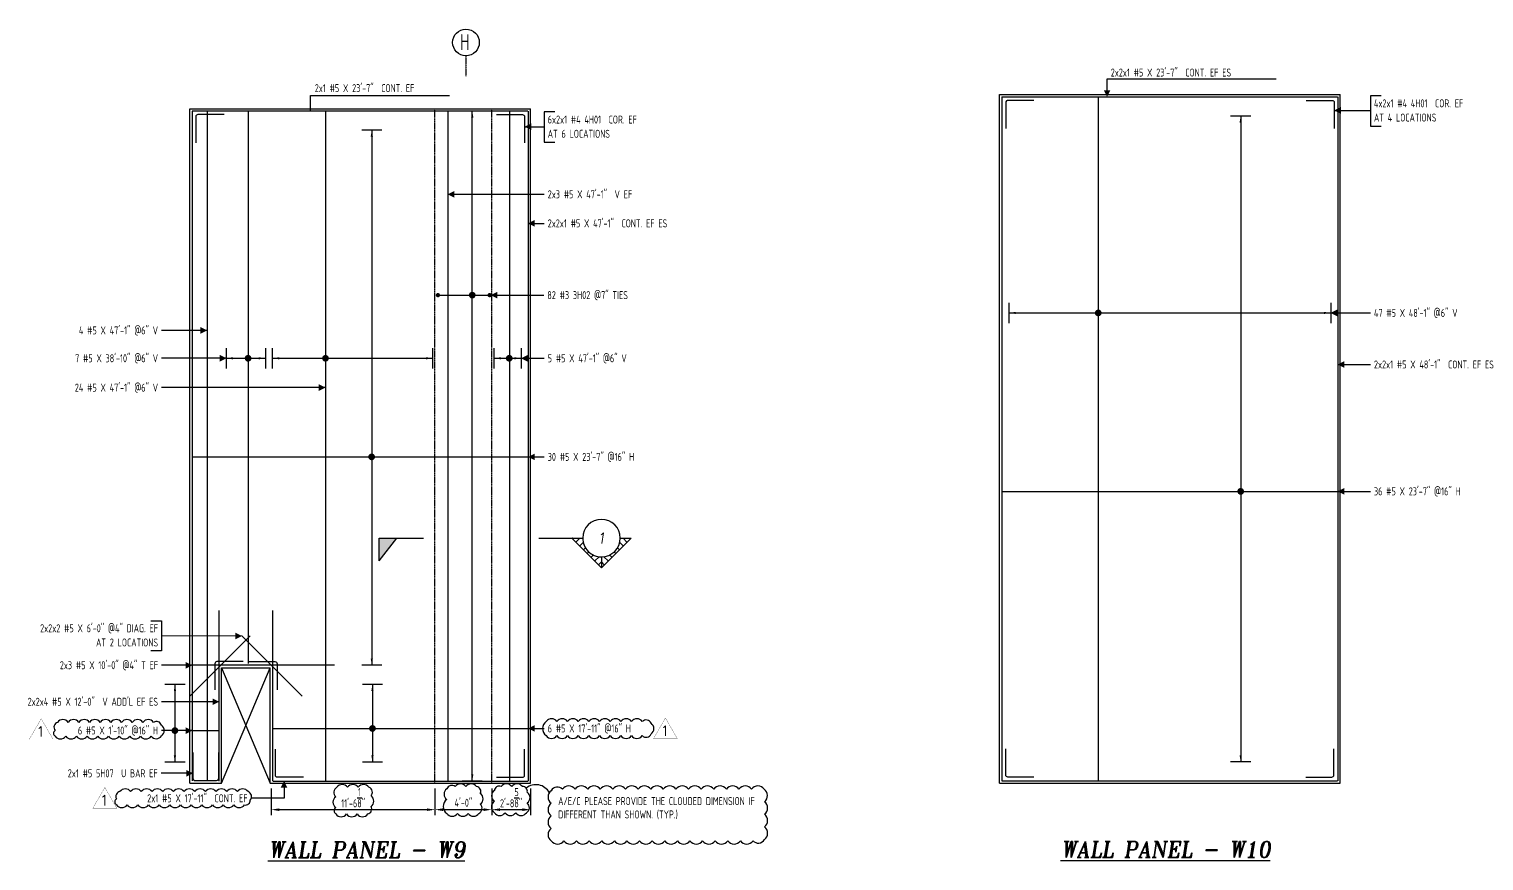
# Model space of a CAD drawing. Header units: inches. Extents: x -3675 to 25720, y -2273 to 5046.
# Drawn here: x 15750 to 16977, y 684 to 1386 of the extents above; entities that cross this region are included whole.
import ezdxf
from ezdxf.enums import TextEntityAlignment as Align

# ---------------------------------------------------------------- set-up
doc = ezdxf.new("R2010")
doc.units = ezdxf.units.IN
doc.header["$LTSCALE"] = 0.025
doc.header["$MEASUREMENT"] = 0
doc.linetypes.add('HIDDEN', pattern=[6, 3, -3])
doc.linetypes.add('PHANTOM', pattern=[2.5, 1.25, -0.25, 0.25, -0.25, 0.25, -0.25])
doc.layers.get('0').update_dxf_attribs({"linetype": 'CONTINUOUS'})
doc.layers.get('Defpoints').update_dxf_attribs({"linetype": 'CONTINUOUS'})
for name, color, linetype in [('0-25', 7, 'CONTINUOUS'), ('0-25TEXT', 7, 'CONTINUOUS'), ('0-35', 3, 'CONTINUOUS'), ('0-35TEXT', 3, 'CONTINUOUS'), ('0-50', 10, 'CONTINUOUS'), ('3', 3, 'CONTINUOUS'), ('BAR-LBL', 2, 'CONTINUOUS'), ('DETAIL', 83, 'CONTINUOUS'), ('GRID', 8, 'PHANTOM'), ('hidden', 7, 'HIDDEN'), ('RANGELAY', 7, 'CONTINUOUS'), ('REBARS', 4, 'CONTINUOUS'), ('REV_1', 150, 'CONTINUOUS')]:
    doc.layers.add(name, color=color, linetype=linetype)
doc.styles.add('AR', font='ARCHQUIK.shx', dxfattribs={"width": 0.8})
doc.styles.add('ROMANT', font='romant')
doc.dimstyles.new('CADS_DIM_48', dxfattribs={"dimscale": 48, "dimtxt": 0.09375, "dimasz": 0.09375, "dimexe": 0.0625, "dimexo": 0.0625, "dimgap": 0.09375, "dimtad": 0, "dimtih": 1, "dimtoh": 1, "dimzin": 1, "dimdsep": 46, "dimlunit": 4, "dimtxsty": 'AR', "dimblk": 'CLOSED', "dimcen": 0.1875, "dimadec": 0, "dimazin": 0, "dimtfac": 1, "dimtofl": 0, "dimtmove": 0, "dimatfit": 1, "dimldrblk": 'DOTBLANK', "dimfxl": 1, "dimtzin": 0, "dimarcsym": 0})

# ---------------------------------------------------------------- blocks, each defined once
blk = doc.blocks.new('leadrblk')
blk.add_lwpolyline([(0, 0, 0, 1, 0), (1, 0, 1, 1, 0)], format="xyseb")
blk = doc.blocks.new('*U562', base_point=(16573.2, 1325.8))
at = {"layer": 'REBARS', "color": 0}
blk.add_lwpolyline([(16597.2, 1325.6), (16575.2, 1325.6, 0.414214), (16573.5, 1323.8), (16573.5, 1301.8)], format="xyb", dxfattribs=at)
blk = doc.blocks.new('*U563', base_point=(16850.7, 1325.8))
at = {"layer": 'REBARS', "color": 0}
blk.add_lwpolyline([(16826.7, 1325.6), (16848.7, 1325.6, -0.414214), (16850.5, 1323.8), (16850.5, 1301.8)], format="xyb", dxfattribs=at)
blk = doc.blocks.new('*U564', base_point=(16573.2, 754.6))
at = {"layer": 'REBARS', "color": 0}
blk.add_lwpolyline([(16597.2, 754.8), (16575.2, 754.8, -0.414213), (16573.5, 756.6), (16573.5, 778.6)], format="xyb", dxfattribs=at)
blk = doc.blocks.new('*U565', base_point=(16850.5, 754.6))
at = {"layer": 'REBARS', "color": 0}
blk.add_lwpolyline([(16826.5, 754.8), (16848.5, 754.8, 0.414213), (16850.2, 756.6), (16850.2, 778.6)], format="xyb", dxfattribs=at)
blk = doc.blocks.new('rendmark')
at = {"color": 4}
blk.add_line((0, -3), (0, 3), dxfattribs=at)
blk = doc.blocks.new('rarrow')
at = {"color": 7}
blk.add_solid([(2, -0.33), (2, 0.33), (0, 0)], dxfattribs=at)
blk = doc.blocks.new('*U111', base_point=(10480.7, 1330.7))
at = {"layer": 'RANGELAY'}
blk.add_line((10480.7, 1330.7), (10480.7, 785.7), dxfattribs=at)
at = {"layer": 'RANGELAY', "xscale": 2.834645669291339, "yscale": 2.834645669291339, "zscale": 2.834645669291339}
for name, p, rotation in [('rendmark', (10480.7, 1330.7), 269.9999999999999), ('rarrow', (10480.7, 1330.7), 269.9999999999999), ('rendmark', (10480.7, 785.7), 89.999996929531), ('rarrow', (10480.7, 785.7), 89.999996929531)]:
    blk.add_blockref(name, p, dxfattribs=dict(at, rotation=rotation))
blk = doc.blocks.new('VPM734370')
at = {"const_width": 1}
blk.add_lwpolyline([(-0.5, 0, 1), (0.5, 0, 1)], format="xyb", close=True, dxfattribs=at)
blk = doc.blocks.new('*U670', base_point=(16570.2, 995.5))
at = {"layer": 'REBARS', "color": 0}
blk.add_lwpolyline([(16570.2, 995.8), (16853.2, 995.8)], dxfattribs=at)
blk = doc.blocks.new('*U112', base_point=(10285.3, 1164.4))
at = {"layer": 'RANGELAY'}
blk.add_line((10285.3, 1164.4), (10556.6, 1164.4), dxfattribs=at)
at = {"layer": 'RANGELAY', "xscale": 2.834645669291339, "yscale": 2.834645669291339, "zscale": 2.834645669291339}
for name, p, rotation in [('rendmark', (10285.3, 1164.4), 1.123874301598573e-06), ('rendmark', (10556.6, 1164.4), 179.9999980534053), ('rarrow', (10285.3, 1164.4), 1.123874301598573e-06), ('rarrow', (10556.6, 1164.4), 179.9999980534053)]:
    blk.add_blockref(name, p, dxfattribs=dict(at, rotation=rotation))
blk = doc.blocks.new('VPM7343B0')
at = {"const_width": 1}
blk.add_lwpolyline([(-0.5, 0, 1), (0.5, 0, 1)], format="xyb", close=True, dxfattribs=at)
blk = doc.blocks.new('*U206', base_point=(16651.1, 1328.6))
at = {"layer": 'REBARS', "color": 0}
blk.add_lwpolyline([(16651.4, 1328.6), (16651.4, 751.6)], dxfattribs=at)
blk = doc.blocks.new('*U204', base_point=(16570.5, 1328.6))
at = {"layer": 'REBARS', "color": 0}
blk.add_lwpolyline([(16570.2, 1328.6), (16570.2, 751.6)], dxfattribs=at)
blk = doc.blocks.new('*U205', base_point=(16853.2, 1328.6))
at = {"layer": 'REBARS', "color": 0}
blk.add_lwpolyline([(16853.5, 1328.6), (16853.5, 751.6)], dxfattribs=at)
blk = doc.blocks.new('*U668', base_point=(16570.2, 751.9))
at = {"layer": 'REBARS', "color": 0}
blk.add_lwpolyline([(16570.2, 751.6), (16853.2, 751.6)], dxfattribs=at)
blk = doc.blocks.new('*U669', base_point=(16570.2, 1328.3))
at = {"layer": 'REBARS', "color": 0}
blk.add_lwpolyline([(16570.2, 1328.6), (16853.2, 1328.6)], dxfattribs=at)
blk = doc.blocks.new('*U331', base_point=(15872.6, 833.1))
at = {"layer": 'RANGELAY'}
blk.add_line((15872.6, 833.1), (15872.6, 767.4), dxfattribs=at)
at = {"layer": 'RANGELAY', "xscale": 2.834645669291339, "yscale": 2.834645669291339}
for name, p, rotation in [('rendmark', (15872.6, 833.1), 269.9999999999999), ('rarrow', (15872.6, 833.1), 269.9999999999999), ('rendmark', (15872.6, 767.4), 89.999996929531), ('rarrow', (15872.6, 767.4), 89.999996929531)]:
    blk.add_blockref(name, p, dxfattribs=dict(at, rotation=rotation))
blk = doc.blocks.new('VPM79A1D1')
at = {"const_width": 1}
blk.add_lwpolyline([(-0.5, 0, 1), (0.5, 0, 1)], format="xyb", close=True, dxfattribs=at)
blk = doc.blocks.new('*U459', base_point=(15887.9, 793.7))
at = {"layer": 'REBARS', "color": 0}
blk.add_lwpolyline([(15887.9, 794), (15909.9, 794)], dxfattribs=at)
blk = doc.blocks.new('*U327', base_point=(16039.3, 833.1))
at = {"layer": 'RANGELAY'}
blk.add_line((16039.3, 833.1), (16039.3, 767.4), dxfattribs=at)
at = {"layer": 'RANGELAY', "xscale": 2.834645669291339, "yscale": 2.834645669291339}
for name, p, rotation in [('rendmark', (16039.3, 833.1), 269.9999999999999), ('rarrow', (16039.3, 833.1), 269.9999999999999), ('rendmark', (16039.3, 767.4), 89.999996929531), ('rarrow', (16039.3, 767.4), 89.999996929531)]:
    blk.add_blockref(name, p, dxfattribs=dict(at, rotation=rotation))
blk = doc.blocks.new('VPM79A222')
at = {"const_width": 1}
blk.add_lwpolyline([(-0.5, 0, 1), (0.5, 0, 1)], format="xyb", close=True, dxfattribs=at)
blk = doc.blocks.new('*U458', base_point=(15955.5, 795.5))
at = {"layer": 'REBARS', "color": 0}
blk.add_lwpolyline([(15955.5, 795.8), (16170.5, 795.8)], dxfattribs=at)
blk = doc.blocks.new('*U696', base_point=(15887.6, 1024.6))
at = {"layer": 'REBARS', "color": 0}
blk.add_lwpolyline([(15887.6, 1024.9), (16170.6, 1024.9)], dxfattribs=at)
blk = doc.blocks.new('*U797', base_point=(15916.1, 1108.1))
at = {"layer": 'RANGELAY'}
blk.add_line((15916.1, 1108.1), (15949.1, 1108.1), dxfattribs=at)
at = {"layer": 'RANGELAY', "xscale": 2.834645669291339, "yscale": 2.834645669291339}
for name, p, rotation in [('rendmark', (15916.1, 1108.1), 1.973871560401952e-12), ('rarrow', (15916.1, 1108.1), 1.973871560401952e-12), ('rarrow', (15949.1, 1108.1), 179.999996929533), ('rendmark', (15949.1, 1108.1), 179.999996929533)]:
    blk.add_blockref(name, p, dxfattribs=dict(at, rotation=rotation))
blk = doc.blocks.new('VPM79A2C')
at = {"const_width": 1}
blk.add_lwpolyline([(-0.5, 0, 1), (0.5, 0, 1)], format="xyb", close=True, dxfattribs=at)
blk = doc.blocks.new('*U151', base_point=(16141.9, 1108.1))
at = {"layer": 'RANGELAY'}
blk.add_line((16141.9, 1108.1), (16164.6, 1108.1), dxfattribs=at)
at = {"layer": 'RANGELAY', "xscale": 2.834645669291339, "yscale": 2.834645669291339}
for name, p, rotation in [('rendmark', (16141.9, 1108.1), 2.303214316564304e-12), ('rarrow', (16141.9, 1108.1), 2.303214316564304e-12), ('rarrow', (16164.6, 1108.1), 179.9999969295333), ('rendmark', (16164.6, 1108.1), 179.9999969295333)]:
    blk.add_blockref(name, p, dxfattribs=dict(at, rotation=rotation))
blk = doc.blocks.new('VPM79A2E1')
at = {"const_width": 1}
blk.add_lwpolyline([(-0.5, 0, 1), (0.5, 0, 1)], format="xyb", close=True, dxfattribs=at)
blk = doc.blocks.new('*U207', base_point=(16094.2, 1161.3))
at = {"layer": 'REBARS', "color": 0, "const_width": 1.8}
for points in [[(16094.4, 1162.2, 1), (16094.4, 1160.4, 1), (16094.4, 1162.2)], [(16138, 1160.4, 1), (16138, 1162.2, 1), (16138, 1160.4)]]:
    blk.add_lwpolyline(points, format="xyb", dxfattribs=at)
at = {"layer": 'REBARS', "color": 0}
blk.add_lwpolyline([(16094.4, 1161.3), (16138, 1161.3)], dxfattribs=at)
blk = doc.blocks.new('*U799', base_point=(15955.1, 1108.1))
at = {"layer": 'RANGELAY'}
blk.add_line((15955.1, 1108.1), (16090, 1108.1), dxfattribs=at)
at = {"layer": 'RANGELAY', "xscale": 2.834645669291339, "yscale": 2.834645669291339}
for name, p, rotation in [('rendmark', (15955.1, 1108.1), 2.027446717782451e-12), ('rarrow', (15955.1, 1108.1), 2.027446717782451e-12), ('rarrow', (16090, 1108.1), 179.9999969295331), ('rendmark', (16090, 1108.1), 179.9999969295331)]:
    blk.add_blockref(name, p, dxfattribs=dict(at, rotation=rotation))
blk = doc.blocks.new('VPM79A320')
at = {"const_width": 1}
blk.add_lwpolyline([(-0.5, 0, 1), (0.5, 0, 1)], format="xyb", close=True, dxfattribs=at)
blk = doc.blocks.new('*U620', base_point=(16167.8, 754.3))
at = {"layer": 'REBARS', "color": 0}
blk.add_lwpolyline([(16143.8, 754.6), (16165.8, 754.6, 0.414213), (16167.6, 756.3), (16167.6, 778.3)], format="xyb", dxfattribs=at)
blk = doc.blocks.new('*U451', base_point=(15979.7, 822.8))
at = {"layer": 'REBARS', "color": 0}
blk.add_lwpolyline([(15979.9, 823), (15929, 873.9)], dxfattribs=at)
blk = doc.blocks.new('*U456', base_point=(16007.3, 849.4))
at = {"layer": 'REBARS', "color": 0}
blk.add_lwpolyline([(16007.3, 849.1), (15887.3, 849.1)], dxfattribs=at)
blk = doc.blocks.new('*U452', base_point=(15910.4, 751.4))
at = {"layer": 'REBARS', "color": 0}
blk.add_lwpolyline([(15910.1, 751.4), (15910.1, 895.4)], dxfattribs=at)
blk = doc.blocks.new('*U453', base_point=(15954.7, 751.4))
at = {"layer": 'REBARS', "color": 0}
blk.add_lwpolyline([(15955.1, 751.4), (15955.1, 895.4)], dxfattribs=at)
blk = doc.blocks.new('*U326', base_point=(16038.7, 1300.8))
at = {"layer": 'RANGELAY'}
blk.add_line((16038.7, 1300.8), (16038.7, 849.1), dxfattribs=at)
at = {"layer": 'RANGELAY', "xscale": 2.834645669291339, "yscale": 2.834645669291339}
for name, p, rotation in [('rendmark', (16038.7, 1300.8), 269.9999999999999), ('rarrow', (16038.7, 1300.8), 269.9999999999999), ('rendmark', (16038.7, 849.1), 89.999996929531), ('rarrow', (16038.7, 849.1), 89.999996929531)]:
    blk.add_blockref(name, p, dxfattribs=dict(at, rotation=rotation))
blk = doc.blocks.new('VPM79A432')
at = {"const_width": 1}
blk.add_lwpolyline([(-0.5, 0, 1), (0.5, 0, 1)], format="xyb", close=True, dxfattribs=at)
blk = doc.blocks.new('*U454', base_point=(15899.5, 1316.6))
at = {"layer": 'REBARS', "color": 0}
blk.add_lwpolyline([(15899.8, 1316.6), (15899.8, 751.6)], dxfattribs=at)
blk = doc.blocks.new('*U798', base_point=(15934, 1316.6))
at = {"layer": 'REBARS', "color": 0}
blk.add_lwpolyline([(15934.3, 1316.6), (15934.3, 850.6)], dxfattribs=at)
blk = doc.blocks.new('*U216', base_point=(16154.3, 1316.6))
at = {"layer": 'REBARS', "color": 0}
blk.add_lwpolyline([(16154.7, 1316.6), (16154.7, 751.6)], dxfattribs=at)
blk = doc.blocks.new('*U149', base_point=(16123.4, 751.4))
at = {"layer": 'RANGELAY'}
blk.add_line((16123.4, 751.4), (16123.4, 1316.8), dxfattribs=at)
at = {"layer": 'RANGELAY', "xscale": 2.834645669291339, "yscale": 2.834645669291339}
for name, p, rotation in [('rendmark', (16123.4, 1316.8), 269.9999969411395), ('rarrow', (16123.4, 1316.8), 269.9999969411395), ('rendmark', (16123.4, 751.4), 90.00000001160853), ('rarrow', (16123.4, 751.4), 90.00000001160853)]:
    blk.add_blockref(name, p, dxfattribs=dict(at, rotation=rotation))
blk = doc.blocks.new('VPM79A483')
at = {"const_width": 1}
blk.add_lwpolyline([(-0.5, 0, 1), (0.5, 0, 1)], format="xyb", close=True, dxfattribs=at)
blk = doc.blocks.new('*U800', base_point=(15999.3, 1316.6))
at = {"layer": 'REBARS', "color": 0}
blk.add_lwpolyline([(15999.6, 1316.6), (15999.6, 751.6)], dxfattribs=at)
blk = doc.blocks.new('*U621', base_point=(16167.8, 1313.8))
at = {"layer": 'REBARS', "color": 0}
blk.add_lwpolyline([(16143.8, 1313.6), (16165.8, 1313.6, -0.414214), (16167.6, 1311.8), (16167.6, 1289.8)], format="xyb", dxfattribs=at)
blk = doc.blocks.new('*U622', base_point=(15890.1, 1313.8))
at = {"layer": 'REBARS', "color": 0}
blk.add_lwpolyline([(15914.1, 1313.6), (15892.1, 1313.6, 0.414214), (15890.3, 1311.8), (15890.3, 1289.8)], format="xyb", dxfattribs=at)
blk = doc.blocks.new('*U213', base_point=(15887.6, 1316.6))
at = {"layer": 'REBARS', "color": 0}
blk.add_lwpolyline([(15887.3, 1316.6), (15887.3, 751.6)], dxfattribs=at)
blk = doc.blocks.new('*U214', base_point=(16170.2, 1316.6))
at = {"layer": 'REBARS', "color": 0}
blk.add_lwpolyline([(16170.6, 1316.6), (16170.6, 751.6)], dxfattribs=at)
blk = doc.blocks.new('*U706', base_point=(15887.3, 1316.4))
at = {"layer": 'REBARS', "color": 0}
blk.add_lwpolyline([(15887.3, 1316.8), (16170.3, 1316.8)], dxfattribs=at)
blk = doc.blocks.new('*U215', base_point=(16102.4, 1316.6))
at = {"layer": 'REBARS', "color": 0}
blk.add_lwpolyline([(16102.7, 1316.6), (16102.7, 751.6)], dxfattribs=at)
blk = doc.blocks.new('*U455', base_point=(15885.4, 822.8))
at = {"layer": 'REBARS', "color": 0}
blk.add_lwpolyline([(15885.2, 823), (15936.1, 873.9)], dxfattribs=at)
blk = doc.blocks.new('*U457', base_point=(15955.5, 751.7))
at = {"layer": 'REBARS', "color": 0}
blk.add_lwpolyline([(15955.5, 751.4), (16170.5, 751.4)], dxfattribs=at)
blk = doc.blocks.new('*U623', base_point=(15957.1, 754.3))
at = {"layer": 'REBARS', "color": 0}
blk.add_lwpolyline([(15981.1, 754.6), (15959.1, 754.6, -0.414213), (15957.4, 756.3), (15957.4, 778.3)], format="xyb", dxfattribs=at)
blk = doc.blocks.new('SECTARO')
at = {"linetype": 'Continuous'}
blk.add_line((33.3, 17), (20.1, 0), dxfattribs=at)
for p, q in [((33.3, 17), (33.3, 0)), ((33.3, 0), (0, 0))]:
    blk.add_line(p, q)
for points in [[(33.3, 0), (33.3, 17), (33.3, 0), (20.1, 0)], [(33.3, 17), (20.1, 0), (33.3, 0), (33.3, 17)]]:
    blk.add_solid(points, dxfattribs=at)
blk = doc.blocks.new('*X3')
at = {"color": 0, "linetype": 'Continuous'}
for p, q in [((-1.108, 0.278), (-1.075, 0.312)), ((-1.081, 0.217), (-1.031, 0.267)), ((-1.013, 0.197), (-0.986, 0.223)), ((-0.96, 0.161), (-0.942, 0.179)), ((-0.92, 0.112), (-0.898, 0.135)), ((-0.895, 0.05), (-0.854, 0.091)), ((-0.856, 0), (-0.81, 0.046)), ((-0.768, 0), (-0.765, 0.002))]:
    blk.add_line(p, q, dxfattribs=at)
blk = doc.blocks.new('*X2')
at = {"color": 0, "linetype": 'Continuous'}
for p, q in [((-1.108, 0.278), (-1.075, 0.312)), ((-0.96, 0.161), (-0.942, 0.179)), ((-0.856, 0), (-0.81, 0.046))]:
    blk.add_line(p, q, dxfattribs=at)
blk = doc.blocks.new('SECTNU')
at = {"linetype": 'Continuous'}
blk.add_line((-24.7, 0), (-32.8, 0), dxfattribs=at)
blk.add_line((0, 0), (-24.7, 0))
at = {"layer": '3'}
for p, q in [((-68.9, 0), (-46.8, 22.1)), ((-60.8, 0), (-68.9, 0))]:
    blk.add_line(p, q, dxfattribs=at)
at = {"layer": '3', "linetype": 'Continuous'}
blk.add_line((-46.8, 14), (-46.8, 22.1), dxfattribs=at)
at = {"layer": '3'}
for points in [[(-46.8, 22.1), (-24.7, 0), (-32.8, 0, 1)], [(-32.8, 0, 0.414214), (-46.8, 14)]]:
    blk.add_lwpolyline(points, format="xyb", dxfattribs=at)
for start, end in [(90, 180), (180, 0)]:
    blk.add_arc((-46.8, 0), 14, start, end, dxfattribs=at)
at = {"linetype": 'Continuous', "xscale": -64, "yscale": 64, "zscale": 64, "rotation": 359.9999999999999}
blk.add_blockref('*X3', (-117.7, 0), dxfattribs=at)
at = {"linetype": 'Continuous', "xscale": 64, "yscale": 64, "zscale": 64}
for name in ['*X3', '*X2']:
    blk.add_blockref(name, (24.1, 0), dxfattribs=at)
at = {"linetype": 'Continuous', "style": 'ROMANT', "oblique": 9, "width": 0.9}
blk.add_attdef('NO', text='', height=8, dxfattribs=at).set_placement((-46.8, 0), align=Align.MIDDLE)
blk = doc.blocks.new('*U773', base_point=(15887.3, 751.6))
at = {"layer": 'REBARS', "color": 0}
blk.add_lwpolyline([(15887.6, 775.6), (15887.6, 754.1, 0.414214), (15889.8, 751.9), (15907.6, 751.9, 0.414213), (15909.7, 754.1), (15909.7, 775.6)], format="xyb", dxfattribs=at)
blk = doc.blocks.new('*D370')
at = {"layer": 'Defpoints', "color": 0, "transparency": 16777216}
for p in [(16139.9, 749.6), (16172.6, 749.6), (16139.9, 727.3)]:
    blk.add_point(p, dxfattribs=at)
at = {"layer": 'DETAIL', "color": 0, "lineweight": -2, "transparency": 16777216}
for p, q in [((16139.9, 745.1), (16139.9, 722.8)), ((16172.6, 745.1), (16172.6, 722.8)), ((16165.8, 727.3), (16146.7, 727.3))]:
    blk.add_line(p, q, dxfattribs=at)
at = {"layer": 'DETAIL', "color": 0, "transparency": 16777216}
for points in [[(16146.7, 728.4), (16146.7, 726.2), (16139.9, 727.3)], [(16165.8, 728.4), (16165.8, 726.2), (16172.6, 727.3)]]:
    blk.add_solid(points, dxfattribs=at)
at = {"layer": 'DETAIL', "color": 0, "transparency": 16777216, "insert": (16156.2, 737.4), "char_height": 6.75, "attachment_point": 5, "style": 'AR'}
blk.add_mtext('2\'-8{\\H1.000000x;\\S5/8;}"', dxfattribs=at)
blk = doc.blocks.new('_DotBlank')
at = {"layer": '0-35', "color": 0, "lineweight": -2}
blk.add_line((-0.5, 0), (-1, 0), dxfattribs=at)
blk.add_circle((0, 0), 0.5, dxfattribs=at)
blk = doc.blocks.new('*D371')
at = {"layer": 'Defpoints', "color": 0, "transparency": 16777216}
for p in [(16092, 749.6), (16139.9, 749.6), (16092, 727.3)]:
    blk.add_point(p, dxfattribs=at)
at = {"layer": 'DETAIL', "color": 0, "lineweight": -2, "transparency": 16777216}
for p, q in [((16092, 745.1), (16092, 722.8)), ((16139.9, 745.1), (16139.9, 722.8)), ((16133.2, 727.3), (16098.7, 727.3))]:
    blk.add_line(p, q, dxfattribs=at)
at = {"layer": 'DETAIL', "color": 0, "transparency": 16777216}
for points in [[(16098.7, 728.4), (16098.7, 726.2), (16092, 727.3)], [(16133.2, 728.4), (16133.2, 726.2), (16139.9, 727.3)]]:
    blk.add_solid(points, dxfattribs=at)
at = {"layer": 'DETAIL', "color": 0, "transparency": 16777216, "insert": (16116, 733.1), "char_height": 6.75, "attachment_point": 5, "style": 'AR'}
blk.add_mtext('4\'-0"', dxfattribs=at)
blk = doc.blocks.new('*D372')
at = {"layer": 'Defpoints', "color": 0, "transparency": 16777216}
for p in [(15953.9, 749.6), (16092, 749.6), (15953.9, 727.3)]:
    blk.add_point(p, dxfattribs=at)
at = {"layer": 'DETAIL', "color": 0, "lineweight": -2, "transparency": 16777216}
for p, q in [((15953.9, 745.1), (15953.9, 722.8)), ((16092, 745.1), (16092, 722.8)), ((16085.2, 727.3), (15960.7, 727.3))]:
    blk.add_line(p, q, dxfattribs=at)
at = {"layer": 'DETAIL', "color": 0, "transparency": 16777216}
for points in [[(15960.7, 728.4), (15960.7, 726.2), (15953.9, 727.3)], [(16085.2, 728.4), (16085.2, 726.2), (16092, 727.3)]]:
    blk.add_solid(points, dxfattribs=at)
at = {"layer": 'DETAIL', "color": 0, "transparency": 16777216, "insert": (16023, 737.4), "char_height": 6.75, "attachment_point": 5, "style": 'AR'}
blk.add_mtext('11\'-6{\\H1.000000x;\\S1/8;}"', dxfattribs=at)
blk = doc.blocks.new('*U624', base_point=(15959, 852.3))
at = {"layer": 'REBARS', "color": 0}
blk.add_lwpolyline([(15935, 852.1), (15957, 852.1, -0.414214), (15958.8, 850.3), (15958.8, 828.3)], format="xyb", dxfattribs=at)
blk = doc.blocks.new('*U625', base_point=(15906.1, 852.3))
at = {"layer": 'REBARS', "color": 0}
blk.add_lwpolyline([(15930.1, 852.1), (15908.1, 852.1, 0.414214), (15906.4, 850.3), (15906.4, 828.3)], format="xyb", dxfattribs=at)
blk = doc.blocks.new('Rev_Tri (48)')
at = {"const_width": 0.128}
blk.add_lwpolyline([(6.69, 11.58), (13.37, 0), (0, 0)], close=True, dxfattribs=at)
at = {"color": 1, "style": 'ROMANT'}
blk.add_attdef('R', (3.93, 1.52, -0.03), '', height=5.75, dxfattribs=at)

msp = doc.modelspace()

# ---------------------------------------------------------------- linework, layer by layer
at = {"layer": '0-25TEXT'}
for points in [[(16658.86213, 1330.57157), (16658.86213, 1343.68566), (16801.462, 1343.68566)], [(15986.95069, 1316.75907), (15986.95069, 1329.57231), (16104.23624, 1329.57231)], [(16890.01106, 1329.47376), (16881.012, 1329.47376), (16881.012, 1303.97644), (16890.01106, 1303.97644)], [(16193.08099, 1315.78907), (16184.08193, 1315.78907), (16184.08193, 1290.29174), (16193.08099, 1290.29174)], [(16850.46305, 1317.10006), (16881.012, 1317.10006)], [(16167.55358, 1303.41537), (16184.08193, 1303.41537)], [(16102.72953, 1246.37296), (16184.08193, 1246.37296)], [(16170.55339, 1221.87048), (16184.08193, 1221.87048)], [(16138.9447, 1161.31449), (16183.75793, 1161.31449)], [(16847.42643, 1146.31699), (16881.012, 1146.31699)], [(15899.79461, 1131.54271), (15861.402, 1131.54271)], [(15916.05339, 1108.0539), (15861.402, 1108.0539)], [(16164.54154, 1108.05587), (16184.08193, 1108.05587)], [(16853.42643, 1102.8173), (16881.01201, 1102.8173)], [(15999.64708, 1083.28093), (15861.402, 1083.28093)], [(16170.54155, 1024.88941), (16184.08193, 1024.88941)], [(16853.42643, 995.79623), (16881.01201, 995.79623)], [(15852.40295, 886.69034), (15861.40201, 886.69034), (15861.40201, 861.19302), (15852.40295, 861.19302)], [(15929.17721, 873.77623), (15861.40201, 873.94168)], [(15887.30339, 849.07162), (15861.40201, 849.1657)], [(15910.05341, 818.34007), (15861.40201, 818.34007)], [(15887.30342, 793.99767), (15861.40201, 794.08954)], [(16170.54155, 795.8233), (16184.08193, 795.8233)], [(15887.87067, 757.99411), (15861.05665, 757.99411)], [(15964.64306, 751.38407), (15964.64306, 736.9133), (15936.89426, 736.9133)]]:
    msp.add_lwpolyline(points, dxfattribs=at)
at = {"layer": '0-35'}
for p, q in [((16568.21304, 749.57157), (16568.21304, 1330.57157)), ((16568.21304, 1330.57157), (16855.46304, 1330.57157)), ((16855.46304, 749.57157), (16855.46304, 1330.57157)), ((15885.30339, 749.57157), (15885.30339, 1318.57157)), ((15885.30339, 1318.57157), (16172.55339, 1318.57157)), ((16172.55339, 749.57157), (16172.55339, 1318.57157)), ((15912.05339, 749.57157), (15912.05339, 847.07157)), ((15912.05339, 847.07157), (15953.05339, 847.07157)), ((15953.05339, 749.57157), (15953.05339, 847.07157)), ((15885.30339, 749.57157), (15912.05339, 749.57157)), ((15953.05339, 749.57157), (16172.55339, 749.57157)), ((16568.21304, 749.57157), (16855.46304, 749.57157))]:
    msp.add_line(p, q, dxfattribs=at)
at = {"layer": '0-50'}
for p, q in [((15912.05339, 847.07157), (15953.05339, 749.57157)), ((15912.05339, 749.57157), (15953.05339, 847.07157))]:
    msp.add_line(p, q, dxfattribs=at)
msp.add_circle((16118.13379, 1374.46753), 11.25, dxfattribs=at)
at = {"layer": 'DETAIL'}
for points in [[(16101.96307, 724.13847, 0.52056705), (16110.96307, 724.13847, 0.52056705), (16119.96307, 724.13847, 0.52056705), (16128.96307, 724.13847, 0.52056705), (16130.22228, 731.87926, 0.52056705), (16130.22228, 740.87926, 0.52056705), (16127.08717, 746.74415, 0.52056705), (16118.08717, 746.74415, 0.52056705), (16109.08717, 746.74415, 0.52056705), (16101.96307, 744.86826, 0.52056705), (16101.96307, 735.86826, 0.52056705)], [(16142.07834, 724.68904, 0.52056705), (16151.07834, 724.68904, 0.52056705), (16160.07834, 724.68904, 0.52056705), (16169.07834, 724.68904, 0.52056705), (16169.81048, 732.9569, 0.52056705), (16169.81048, 741.9569, 0.52056705), (16165.68971, 746.83614, 0.52056705), (16156.68971, 746.83614, 0.52056705), (16147.68971, 746.83614, 0.52056705), (16142.07834, 743.44751, 0.52056705), (16142.07834, 734.44751, 0.52056705)], [(16008.29293, 723.67672, 0.52056705), (16017.29293, 723.67672, 0.52056705), (16026.29293, 723.67672, 0.52056705), (16035.29293, 723.67672, 0.52056705), (16038.04552, 729.92413, 0.52056705), (16038.04552, 738.92413, 0.52056705), (16036.28906, 746.16767, 0.52056705), (16027.28906, 746.16767, 0.52056705), (16018.28906, 746.16767, 0.52056705), (16009.28906, 746.16767, 0.52056705), (16008.29293, 738.1638, 0.52056705), (16008.29293, 729.1638, 0.52056705)], [(16190.11337, 701.08306, 0.52056705), (16200.74633, 701.08306, 0.52056705), (16211.37928, 701.08306, 0.52056705), (16222.01223, 701.08306, 0.52056705), (16232.64518, 701.08306, 0.52056705), (16243.27813, 701.08306, 0.52056705), (16253.91108, 701.08306, 0.52056705), (16264.54403, 701.08306, 0.52056705), (16275.17699, 701.08306, 0.52056705), (16285.80994, 701.08306, 0.52056705), (16296.44289, 701.08306, 0.52056705), (16307.07584, 701.08306, 0.52056705), (16317.70879, 701.08306, 0.52056705), (16328.34174, 701.08306, 0.52056705), (16338.97469, 701.08306, 0.52056705), (16349.60765, 701.08306, 0.52056705), (16360.2406, 701.08306, 0.52056705), (16369.80205, 702.15455, 0.52056705), (16369.80205, 712.78751, 0.52056705), (16369.80205, 723.42046, 0.52056705), (16369.80205, 734.05341, 0.52056705), (16369.66009, 744.5444, 0.52056705), (16359.02714, 744.5444, 0.52056705), (16348.39419, 744.5444, 0.52056705), (16337.76123, 744.5444, 0.52056705), (16327.12828, 744.5444, 0.52056705), (16316.49533, 744.5444, 0.52056705), (16305.86238, 744.5444, 0.52056705), (16295.22943, 744.5444, 0.52056705), (16284.59648, 744.5444, 0.52056705), (16273.96353, 744.5444, 0.52056705), (16263.33057, 744.5444, 0.52056705), (16252.69762, 744.5444, 0.52056705), (16242.06467, 744.5444, 0.52056705), (16231.43172, 744.5444, 0.52056705), (16220.79877, 744.5444, 0.52056705), (16210.16582, 744.5444, 0.52056705), (16199.53287, 744.5444, 0.52056705), (16190.11337, 743.33094, 0.52056705), (16190.11337, 732.69799, 0.52056705), (16190.11337, 722.06504, 0.52056705), (16190.11337, 711.43209, 0.52056705)]]:
    msp.add_lwpolyline(points, format="xyb", close=True, dxfattribs=at)
msp.add_arc((16177.14658, 735.56915), 12.80815, 28.17431104, 129.38132614, dxfattribs=at)
at = {"layer": 'GRID', "lineweight": -3}
msp.add_lwpolyline([(16118.13379, 1363.21753), (16118.13379, 1345.97659)], dxfattribs=at)
at = {"layer": 'hidden'}
for p, q in [((16091.99089, 749.57157), (16091.99089, 1318.57157)), ((16139.92839, 749.57157), (16139.92839, 1318.57157))]:
    msp.add_line(p, q, dxfattribs=at)
at = {"layer": 'REV_1'}
for points in [[(15771.514, 789.26172, 0.52056705), (15780.514, 789.26172, 0.52056705), (15789.514, 789.26172, 0.52056705), (15798.514, 789.26172, 0.52056705), (15807.514, 789.26172, 0.52056705), (15816.514, 789.26172, 0.52056705), (15825.514, 789.26172, 0.52056705), (15834.514, 789.26172, 0.52056705), (15843.514, 789.26172, 0.52056705), (15852.514, 789.26172, 0.52056705), (15861.255, 789.52072, 0.52056705), (15861.255, 798.52072, 0.52056705), (15854.67533, 800.94105, 0.52056705), (15845.67533, 800.94105, 0.52056705), (15836.67533, 800.94105, 0.52056705), (15827.67533, 800.94105, 0.52056705), (15818.67533, 800.94105, 0.52056705), (15809.67533, 800.94105, 0.52056705), (15800.67533, 800.94105, 0.52056705), (15791.67533, 800.94105, 0.52056705), (15782.67533, 800.94105, 0.52056705), (15773.67533, 800.94105, 0.52056705), (15771.514, 794.10238, 0.52056705)], [(16185.74567, 789.73858, 0.52056705), (16194.74567, 789.73858, 0.52056705), (16203.74567, 789.73858, 0.52056705), (16212.74567, 789.73858, 0.52056705), (16221.74567, 789.73858, 0.52056705), (16230.74567, 789.73858, 0.52056705), (16239.74567, 789.73858, 0.52056705), (16248.74567, 789.73858, 0.52056705), (16257.74567, 789.73858, 0.52056705), (16266.74567, 789.73858, 0.52056705), (16274.34197, 791.14228, 0.52056705), (16274.34197, 800.14228, 0.52056705), (16266.87789, 801.67819, 0.52056705), (16257.87789, 801.67819, 0.52056705), (16248.87789, 801.67819, 0.52056705), (16239.87789, 801.67819, 0.52056705), (16230.87789, 801.67819, 0.52056705), (16221.87789, 801.67819, 0.52056705), (16212.87789, 801.67819, 0.52056705), (16203.87789, 801.67819, 0.52056705), (16194.87789, 801.67819, 0.52056705), (16185.87789, 801.67819, 0.52056705)], [(15823.27108, 731.37445, 0.52056705), (15832.27108, 731.37445, 0.52056705), (15841.27108, 731.37445, 0.52056705), (15850.27108, 731.37445, 0.52056705), (15859.27108, 731.37445, 0.52056705), (15868.27108, 731.37445, 0.52056705), (15877.27108, 731.37445, 0.52056705), (15886.27108, 731.37445, 0.52056705), (15895.27108, 731.37445, 0.52056705), (15904.27108, 731.37445, 0.52056705), (15913.27108, 731.37445, 0.52056705), (15922.27108, 731.37445, 0.52056705), (15931.27108, 731.37445, 0.52056705), (15936.22579, 735.41975, 0.52056705), (15934.30282, 742.49678, 0.52056705), (15925.30282, 742.49678, 0.52056705), (15916.30282, 742.49678, 0.52056705), (15907.30282, 742.49678, 0.52056705), (15898.30282, 742.49678, 0.52056705), (15889.30282, 742.49678, 0.52056705), (15880.30282, 742.49678, 0.52056705), (15871.30282, 742.49678, 0.52056705), (15862.30282, 742.49678, 0.52056705), (15853.30282, 742.49678, 0.52056705), (15844.30282, 742.49678, 0.52056705), (15835.30282, 742.49678, 0.52056705), (15826.30282, 742.49678, 0.52056705), (15823.27108, 736.52852, 0.52056705)]]:
    msp.add_lwpolyline(points, format="xyb", close=True, dxfattribs=at)

# ---------------------------------------------------------------- block references
ref = msp.add_blockref('SECTNU', (16179.58674, 956.36944), dxfattribs=dict(xscale=1.129181470141702, yscale=1.129181470141702, zscale=1.129181470141702, rotation=180))
ref.add_attrib('NO', '1', dxfattribs={"linetype": 'Continuous', "height": 9.03345, "style": 'ROMANT', "oblique": 9, "width": 0.9}).set_placement((16232.44676, 956.36943), align=Align.MIDDLE)
at = {"xscale": 1.129181470141702, "yscale": 1.129181470141702, "zscale": 1.129181470141702, "rotation": 180}
msp.add_blockref('SECTARO', (16082.43089, 956.36945), dxfattribs=at)
at = {"layer": '0-25', "xscale": 1.5, "yscale": 1.5, "zscale": 1.5}
for p in [(15749.79864, 786.64398, -0.15), (16276.33637, 787.24654, -0.15), (15803.48422, 728.66001, -0.15)]:
    msp.add_blockref('Rev_Tri (48)', p, dxfattribs=at).add_auto_attribs({'R': '1'})
at = {"layer": '0-25TEXT'}
for name, p, xscale, yscale, rotation in [('leadrblk', (16658.86213, 1328.57157), 5.623937007874017, 2.250708661417324, 90.00000153523449), ('VPM79A483', (16123.4284, 1161.30192), 2.834645669291338, 2.834645669291338, 90.00000001160855), ('VPM7343B0', (16651.43936, 1146.31088), 2.834645669291338, 2.834645669291338, 1.123874306791345e-06), ('leadrblk', (15899.79461, 1131.54271), 5.623937007874017, 2.250708661417324, 180.000003070469), ('leadrblk', (15916.05339, 1108.0539), 5.623937007874017, 2.250708661417324, 180.000003070469), ('leadrblk', (15999.64708, 1083.28093), 5.623937007874017, 2.250708661417324, 180.000003070469), ('VPM79A432', (16038.56031, 1024.88743), 2.834645669291338, 2.834645669291338, 269.9999999999999), ('VPM734370', (16771.60155, 995.79623), 2.834645669291338, 2.834645669291338, 269.9999999999999), ('leadrblk', (15929.17721, 873.77623), 5.623937007874017, 2.250708661417324, 180.000003070469), ('leadrblk', (15887.30339, 849.07162), 5.623937007874017, 2.250708661417324, 180.000003070469), ('leadrblk', (15910.05341, 818.34007), 5.623937007874017, 2.250708661417324, 180.000003070469), ('VPM79A222', (16039.25587, 795.82133), 2.834645669291338, 2.834645669291338, 269.9999999999999), ('VPM79A1D1', (15872.63807, 793.99551), 2.834645669291338, 2.834645669291338, 269.9999999999999), ('leadrblk', (15887.30339, 793.99767), 5.623937007874017, 2.250708661417324, 180.000003070469), ('leadrblk', (15887.87067, 757.99411), 5.623937007874017, 2.250708661417324, 180.000003070469), ('leadrblk', (15964.64306, 751.38407), 5.623937007874017, 2.250708661417324, 270.0000046057035)]:
    msp.add_blockref(name, p, dxfattribs=dict(at, xscale=xscale, yscale=yscale, rotation=rotation))
for name, p, xscale, yscale in [('leadrblk', (16850.46305, 1317.10006), 5.623937007874017, 2.250708661417324), ('leadrblk', (16167.55358, 1303.41537), 5.623937007874017, 2.250708661417324), ('leadrblk', (16102.72953, 1246.37296), 5.623937007874017, 2.250708661417324), ('leadrblk', (16170.55339, 1221.87048), 5.623937007874017, 2.250708661417324), ('leadrblk', (16138.9447, 1161.31449), 5.623937007874017, 2.250708661417324), ('leadrblk', (16847.42643, 1146.31699), 5.623937007874017, 2.250708661417324), ('VPM79A2C', (15934.33713, 1108.0539), 2.834645669291338, 2.834645669291338), ('VPM79A320', (15999.64714, 1108.0539), 2.834645669291338, 2.834645669291338), ('VPM79A2E1', (16154.65806, 1108.0539), 2.834645669291338, 2.834645669291338), ('leadrblk', (16164.54154, 1108.05587), 5.623937007874017, 2.250708661417324), ('leadrblk', (16853.42643, 1102.8173), 5.623937007874017, 2.250708661417324), ('leadrblk', (16170.54155, 1024.88941), 5.623937007874017, 2.250708661417324), ('leadrblk', (16853.42643, 995.79623), 5.623937007874017, 2.250708661417324), ('leadrblk', (16170.54155, 795.8233), 5.623937007874017, 2.250708661417324)]:
    msp.add_blockref(name, p, dxfattribs=dict(at, xscale=xscale, yscale=yscale))
at = {"layer": 'RANGELAY'}
for name, p in [('*U149', (16123.4284, 751.38402)), ('*U326', (16038.71524, 1300.75907)), ('*U111', (16771.60155, 1312.57157)), ('*U112', (16576.21304, 1146.31088)), ('*U797', (15916.05339, 1108.0539)), ('*U799', (15955.05339, 1108.0539)), ('*U151', (16141.92839, 1108.0539)), ('*U331', (15872.63807, 833.07157)), ('*U327', (16039.25587, 833.07157))]:
    msp.add_blockref(name, p, dxfattribs=at)
at = {"layer": 'REBARS', "color": 4}
for name, p in [('*U204', (16570.52554, 1328.57157)), ('*U669', (16570.21304, 1328.25907)), ('*U562', (16573.21303, 1325.82157)), ('*U206', (16651.12686, 1328.57157)), ('*U563', (16850.71305, 1325.82157)), ('*U205', (16853.15054, 1328.57157)), ('*U706', (15887.30339, 1316.44657)), ('*U213', (15887.61591, 1316.57157)), ('*U622', (15890.05321, 1313.82157)), ('*U454', (15899.48211, 1316.57157)), ('*U798', (15934.02463, 1316.57157)), ('*U800', (15999.33458, 1316.57158)), ('*U215', (16102.41702, 1316.57152)), ('*U621', (16167.80358, 1313.82157)), ('*U216', (16154.3455, 1316.57158)), ('*U214', (16170.24088, 1316.57157)), ('*U207', (16094.23229, 1161.30192)), ('*U696', (15887.5534, 1024.57493)), ('*U670', (16570.21305, 995.48373)), ('*U452', (15910.36589, 751.38405)), ('*U453', (15954.7409, 751.38405)), ('*U455', (15885.40432, 822.80898)), ('*U451', (15979.70243, 822.80898)), ('*U456', (16007.30341, 849.38404)), ('*U625', (15906.10583, 852.34989)), ('*U624', (15959.00096, 852.34989)), ('*U459', (15887.91596, 793.68295)), ('*U458', (15955.54973, 795.50883)), ('*U773', (15887.30342, 751.57157)), ('*U623', (15957.10047, 754.32158)), ('*U620', (16167.80358, 754.32158)), ('*U564', (16573.21303, 754.57157)), ('*U565', (16850.46305, 754.57157)), ('*U457', (15955.54692, 751.69657)), ('*U668', (16570.21304, 751.88407))]:
    msp.add_blockref(name, p, dxfattribs=at)

# ---------------------------------------------------------------- texts
at = {"color": 7, "linetype": 'Continuous', "style": 'ROMANT', "oblique": 9, "width": 0.95}
for s, p in [('%%UWALL PANEL - W9', (16034.56187, 686.78859)), ('%%UWALL PANEL - W10', (16708.42583, 686.99061))]:
    msp.add_text(s, height=13.5, dxfattribs=at).set_placement(p, align=Align.CENTER)
at = {"layer": '0-35TEXT', "style": 'AR', "width": 0.8}
for s, p in [('AT 4 LOCATIONS', (16884.01169, 1307.72604)), ('AT 6 LOCATIONS', (16187.08162, 1294.04135))]:
    msp.add_text(s, height=6.7498312, dxfattribs=at).set_placement(p)
msp.add_text('AT 2 LOCATIONS', height=6.7498312, dxfattribs=at).set_placement((15858.40232, 864.94262), align=Align.RIGHT)
at = {"layer": '0-50', "style": 'AR', "width": 0.8}
msp.add_text('H', height=13.5, dxfattribs=at).set_placement((16113.14725, 1367.98107))
at = {"layer": 'BAR-LBL', "style": 'AR', "width": 0.8}
for s, p in [('2x2x1 #5 X 23\'-7"  CONT. EF ES', (16661.98785, 1345.68805)), ('2x1 #5 X 23\'-7"  CONT. EF', (15990.58201, 1332.54239)), ('4x2x1 #4 4H01  COR. EF', (16884.01169, 1319.72478)), ('6x2x1 #4 4H01  COR. EF', (16187.08162, 1306.04009)), ('2x3 #5 X 47\'-1"  V EF', (16187.08162, 1242.99832)), ('2x2x1 #5 X 47\'-1"  CONT. EF ES', (16187.08162, 1218.49584)), ('82 #3 3H02 @7" TIES', (16186.75761, 1157.93985)), ('47 #5 X 48\'-1" @6" V', (16884.01169, 1142.94234)), ('5 #5 X 47\'-1" @6" V', (16187.08162, 1104.68123)), ('2x2x1 #5 X 48\'-1"  CONT. EF ES', (16884.01169, 1099.44265)), ('30 #5 X 23\'-7" @16" H', (16187.08162, 1021.51476)), ('36 #5 X 23\'-7" @16" H', (16884.01169, 992.42159)), ('6 #5 X 17\'-11" @16" H', (16187.08162, 792.44866))]:
    msp.add_text(s, height=6.7492913, dxfattribs=at).set_placement(p)
for s, p in [('4 #5 X 47\'-1" @6" V', (15858.40232, 1128.16806)), ('7 #5 X 38\'-10" @6" V', (15858.40232, 1104.67925)), ('24 #5 X 47\'-1" @6" V', (15858.40232, 1079.90628)), ('2x2x2 #5 X 6\'-0" @4" DIAG. EF', (15858.40232, 876.94136)), ('2x3 #5 X 10\'-0" @4" T EF', (15858.40232, 845.79106)), ('2x2x4 #5 X 12\'-0"  V ADD\'L EF ES', (15858.40232, 814.96542)), ('6 #5 X 1\'-10" @16" H', (15858.40232, 790.71489)), ('2x1 #5 5H07  U BAR EF', (15858.05697, 754.61946)), ('2x1 #5 X 17\'-11"  CONT. EF', (15933.89457, 733.53865))]:
    msp.add_text(s, height=6.7492913, dxfattribs=at).set_placement(p, align=Align.RIGHT)
at = {"layer": 'DETAIL', "insert": (16195.89743, 737.91131), "char_height": 6.75, "width": 172.6148431, "attachment_point": 1, "style": 'AR'}
msp.add_mtext('A/E/C PLEASE PROVIDE THE CLOUDED DIMENSION IF DIFFERENT THAN SHOWN. (TYP.)', dxfattribs=at)

# ---------------------------------------------------------------- dimensions: what is measured, and where the dimension line sits
at = {"layer": 'DETAIL'}
for base, p1, p2, picture, middle in [((15953.9283942678, 727.3086665806), (16091.9908942678, 749.5715743722), (15953.9283942678, 749.5715743722), '*D372', (16022.9596442678, 737.4336665806)), ((16091.9908942678, 727.3086665806), (16139.9283942678, 749.5715743722), (16091.9908942678, 749.5715743722), '*D371', (16115.9596442678, 733.050045891)), ((16139.92839, 727.30867), (16172.55339, 749.57157), (16139.92839, 749.57157), '*D370', (16156.24089, 737.43367))]:
    dim = msp.add_linear_dim(base=base, p1=p1, p2=p2, dimstyle='CADS_DIM_48', override={"dimscale": 72, "dimgap": 0.03125, "dimtad": 1, "dimtih": 0, "dimtoh": 0, "dimdec": 3, "dimtdec": 3}, dxfattribs=at)
    dim.commit()
    dim.dimension.update_dxf_attribs({"geometry": picture, "text_midpoint": middle})

doc.saveas('drawing.dxf')
